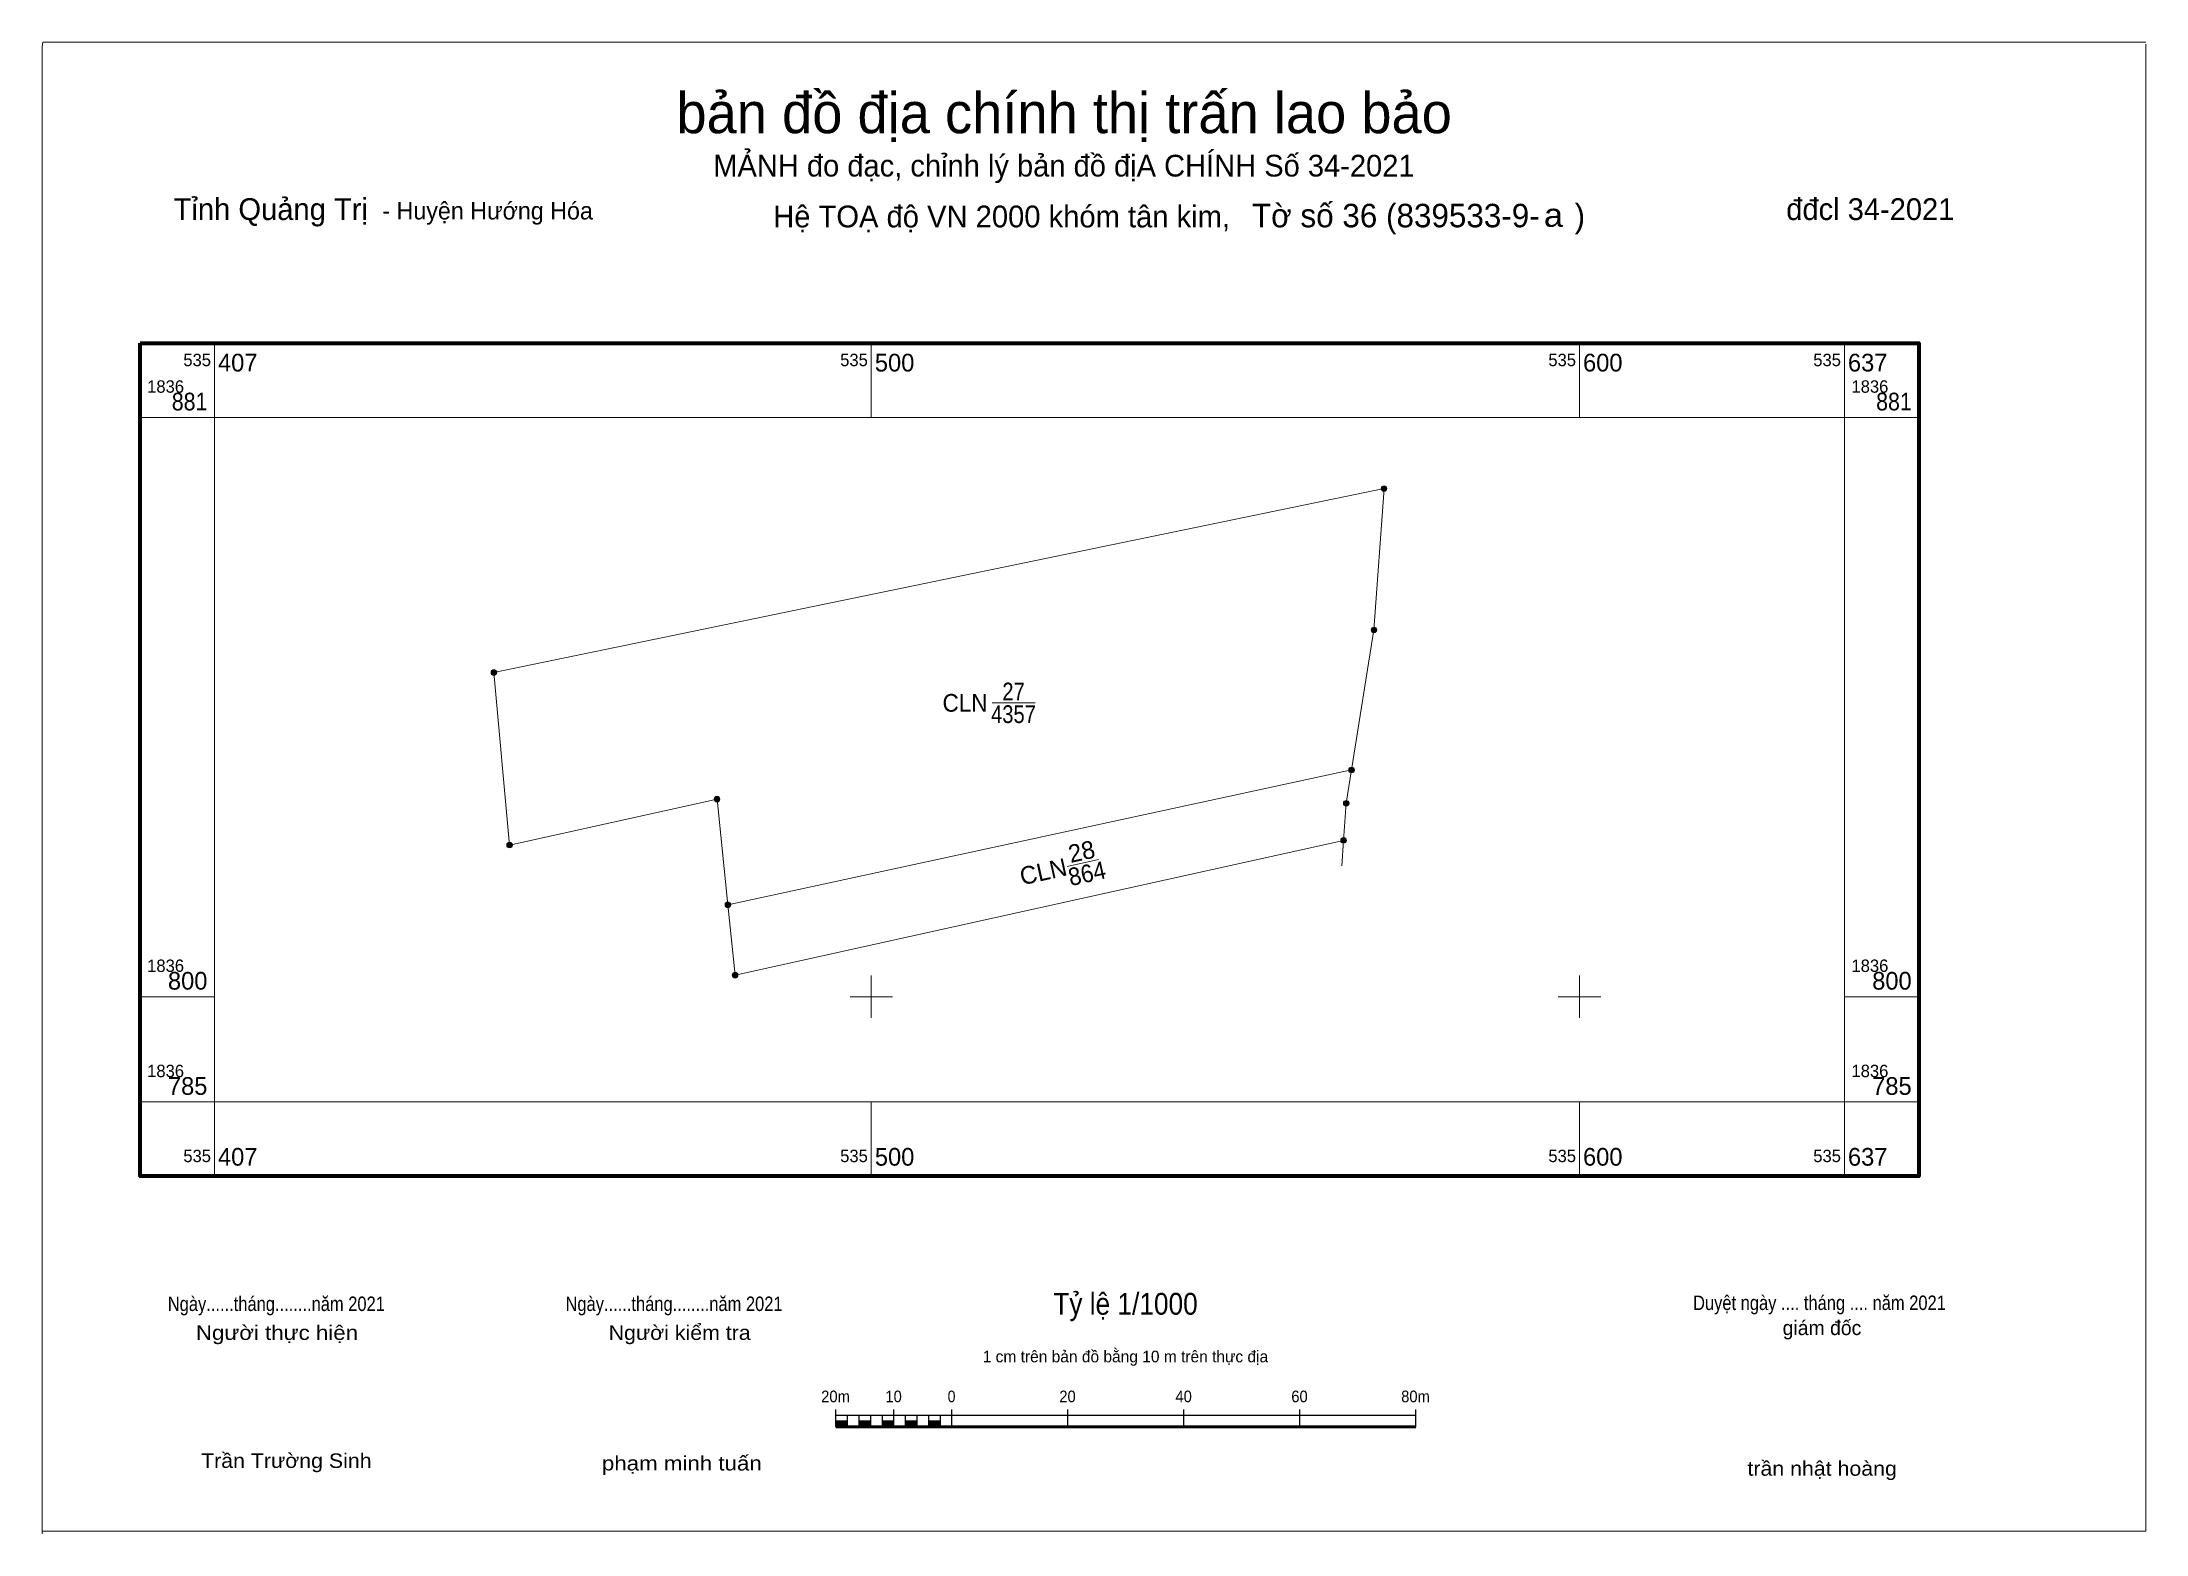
# Model space of a CAD drawing. Header units: metres. Extents: x 535383 to 535680, y 1836724 to 1836935.
import ezdxf
from ezdxf.enums import TextEntityAlignment as Align

# ---------------------------------------------------------------- set-up
doc = ezdxf.new("R2010")
doc.units = ezdxf.units.M
doc.header["$LTSCALE"] = 0.82
for name, color, linetype, lineweight in [('1', 7, 'Continuous', 13), ('10', 7, 'Continuous', 13), ('13', 7, 'Continuous', 13), ('2', 7, 'Continuous', 25), ('4', 7, 'Continuous', 13), ('63', 7, 'Continuous', 13)]:
    doc.layers.add(name, color=color, linetype=linetype, lineweight=lineweight)

msp = doc.modelspace()

# ---------------------------------------------------------------- hatches: boundary and pattern name
at = {"layer": '2'}
for points in [[(535495.01, 1836739.27), (535496.65, 1836739.27), (535496.65, 1836740.09), (535495.01, 1836740.09)], [(535498.29, 1836739.27), (535499.93, 1836739.27), (535499.93, 1836740.09), (535498.29, 1836740.09)], [(535501.56, 1836739.27), (535503.2, 1836739.27), (535503.2, 1836740.09), (535501.56, 1836740.09)], [(535504.84, 1836739.27), (535506.48, 1836739.27), (535506.48, 1836740.09), (535504.84, 1836740.09)], [(535508.12, 1836739.27), (535509.75, 1836739.27), (535509.75, 1836740.09), (535508.12, 1836740.09)]]:
    msp.add_hatch(color=256, dxfattribs=at).paths.add_polyline_path(points)
at = {"layer": '4'}
for points in [[(535572.8, 1836871.75, 1), (535572, 1836871.75, 1)], [(535571.38, 1836851.79, 1), (535570.58, 1836851.79, 1)], [(535447.1, 1836845.78, 1), (535446.3, 1836845.78, 1)], [(535568.2137, 1836832.0167, 1), (535567.4137, 1836832.0167, 1)], [(535478.61, 1836827.91, 1), (535477.81, 1836827.91, 1)], [(535567.46, 1836827.31, 1), (535566.66, 1836827.31, 1)], [(535449.32, 1836821.42, 1), (535448.52, 1836821.42, 1)], [(535567.09, 1836822.08, 1), (535566.29, 1836822.08, 1)], [(535480.1461, 1836812.9874, 1), (535479.3461, 1836812.9874, 1)], [(535481.17, 1836803.04, 1), (535480.37, 1836803.04, 1)]]:
    msp.add_hatch(color=256, dxfattribs=at).paths.add_polyline_path(points)

# ---------------------------------------------------------------- linework, layer by layer
at = {"layer": '1'}
for p, q in [((535382.99, 1836934.82), (535679.99, 1836934.82)), ((535679.99, 1836934.51), (535679.99, 1836724.51)), ((535679.99, 1836724.5), (535382.99, 1836724.5))]:
    msp.add_line(p, q, dxfattribs=at)
msp.add_lwpolyline([(535382.9, 1836724.13), (535382.9, 1836934.13), (535382.99, 1836934.82)], dxfattribs=at)
at = {"layer": '10'}
msp.add_line((535479.75, 1836812.99), (535567.81, 1836832.02), dxfattribs=at)
msp.add_lwpolyline([(535572.4, 1836871.75), (535570.98, 1836851.79), (535567.81, 1836832.02), (535567.06, 1836827.31), (535566.69, 1836822.08), (535480.77, 1836803.04), (535479.75, 1836812.99), (535478.21, 1836827.91), (535448.92, 1836821.42), (535446.7, 1836845.78)], close=True, dxfattribs=at)
at = {"layer": '13'}
for p, q in [((535517.05, 1836841.5), (535523.14, 1836841.5)), ((535527.64, 1836818.41), (535532.07, 1836819.4))]:
    msp.add_line(p, q, dxfattribs=at)
at = {"layer": '2'}
for p, q in [((535495.01, 1836739.27), (535495.01, 1836741.72)), ((535503.2, 1836739.27), (535503.2, 1836741.72)), ((535511.39, 1836739.27), (535511.39, 1836741.72)), ((535527.77, 1836739.27), (535527.77, 1836741.72)), ((535544.15, 1836739.27), (535544.15, 1836741.72)), ((535560.53, 1836739.27), (535560.53, 1836741.72)), ((535576.91, 1836739.27), (535576.91, 1836741.72)), ((535495.01, 1836740.91), (535576.91, 1836740.91)), ((535496.65, 1836739.27), (535496.65, 1836740.91)), ((535498.29, 1836739.27), (535498.29, 1836740.91)), ((535499.93, 1836739.27), (535499.93, 1836740.91)), ((535501.56, 1836739.27), (535501.56, 1836740.91)), ((535504.84, 1836739.27), (535504.84, 1836740.91)), ((535506.48, 1836739.27), (535506.48, 1836740.91)), ((535508.12, 1836739.27), (535508.12, 1836740.91)), ((535509.75, 1836739.27), (535509.75, 1836740.91))]:
    msp.add_line(p, q, dxfattribs=at)
at = {"layer": '2', "lineweight": 53}
msp.add_line((535495.01, 1836739.27), (535576.91, 1836739.27), dxfattribs=at)
at = {"layer": '2', "lineweight": 13}
for points in [[(535495.01, 1836739.27), (535496.65, 1836739.27), (535496.65, 1836740.09), (535495.01, 1836740.09)], [(535498.29, 1836739.27), (535499.93, 1836739.27), (535499.93, 1836740.09), (535498.29, 1836740.09)], [(535501.56, 1836739.27), (535503.2, 1836739.27), (535503.2, 1836740.09), (535501.56, 1836740.09)], [(535504.84, 1836739.27), (535506.48, 1836739.27), (535506.48, 1836740.09), (535504.84, 1836740.09)], [(535508.12, 1836739.27), (535509.75, 1836739.27), (535509.75, 1836740.09), (535508.12, 1836740.09)]]:
    msp.add_lwpolyline(points, close=True, dxfattribs=at)
at = {"layer": '4'}
msp.add_line((535566.44, 1836818.46), (535566.69, 1836822.08), dxfattribs=at)
for centre in [(535572.4, 1836871.75), (535570.98, 1836851.79), (535446.7, 1836845.78), (535567.8137, 1836832.0167), (535478.21, 1836827.91), (535567.06, 1836827.31), (535448.92, 1836821.42), (535566.69, 1836822.08), (535479.7461, 1836812.9874), (535480.77, 1836803.04)]:
    msp.add_circle(centre, 0.4, dxfattribs=at)
at = {"layer": '63'}
for p, q in [((535407.24, 1836881.8), (535407.24, 1836892.3)), ((535500, 1836881.8), (535500, 1836892.3)), ((535600, 1836881.8), (535600, 1836892.3)), ((535637.41, 1836881.8), (535637.41, 1836892.3)), ((535407.24, 1836881.8), (535396.74, 1836881.8)), ((535637.41, 1836881.8), (535647.91, 1836881.8)), ((535500, 1836797), (535500, 1836803)), ((535600, 1836797), (535600, 1836803)), ((535407.24, 1836800), (535396.74, 1836800)), ((535497, 1836800), (535503, 1836800)), ((535597, 1836800), (535603, 1836800)), ((535637.41, 1836800), (535647.91, 1836800)), ((535407.24, 1836785.14), (535396.74, 1836785.14)), ((535407.24, 1836785.14), (535407.24, 1836774.64)), ((535500, 1836785.14), (535500, 1836774.64)), ((535600, 1836785.14), (535600, 1836774.64)), ((535637.41, 1836785.14), (535637.41, 1836774.64)), ((535637.41, 1836785.14), (535647.91, 1836785.14))]:
    msp.add_line(p, q, dxfattribs=at)
at = {"layer": '63', "lineweight": 70}
msp.add_lwpolyline([(535396.74, 1836892.3), (535647.91, 1836892.3), (535647.91, 1836774.64), (535396.74, 1836774.64)], close=True, dxfattribs=at)
at = {"layer": '63'}
msp.add_lwpolyline([(535407.24, 1836881.8), (535637.41, 1836881.8), (535637.41, 1836785.14), (535407.24, 1836785.14)], close=True, dxfattribs=at)

# ---------------------------------------------------------------- texts
at = {"layer": '13', "width": 0.85}
msp.add_text('27', height=2.5, dxfattribs=at).set_placement((535520.08, 1836841.85), align=Align.CENTER)
at = {"layer": '13'}
msp.add_text('28', height=2.5, rotation=12.495, dxfattribs=at).set_placement((535529.9646, 1836819.2855), align=Align.CENTER)
at = {"layer": '2'}
for s, height, p in [('bản đồ địa chính thị trấn lao bảo', 5.731, (535527.23, 1836921.95)), ('MẢNH đo đạc, chỉnh lý bản đồ địA CHÍNH Số 34-2021', 3.07, (535527.195, 1836915.83)), ('Hệ TOẠ độ VN 2000 khóm tân kim, ', 3.078, (535518.97, 1836908.65)), ('giám đốc', 2.047, (535634.245, 1836752.21)), ('1 cm trên bản đồ bằng 10 m trên thực địa', 1.638, (535535.885, 1836748.37))]:
    msp.add_text(s, height=height, dxfattribs=at).set_placement(p, align=Align.CENTER)
for s, height, p in [('Tỉnh Quảng Trị ', 3.078, (535401.47, 1836909.69)), ('- Huyện Hướng Hóa', 2.456, (535430.95, 1836909.77))]:
    msp.add_text(s, height=height, dxfattribs=at).set_placement(p)
msp.add_text(' đđcl 34-2021', height=3.07, dxfattribs=at).set_placement((535652.94, 1836909.69), align=Align.RIGHT)
at = {"layer": '2', "width": 0.95}
msp.add_text('CLN', height=2.5, dxfattribs=at).set_placement((535516.41, 1836840.25), align=Align.RIGHT)
at = {"layer": '2'}
msp.add_text('CLN', height=2.5, rotation=12.495, dxfattribs=at).set_placement((535527.8191, 1836817.17), align=Align.RIGHT)
for s, height, width, p in [('Ngày......tháng........năm 2021', 2.047, 0.85, (535415.98, 1836755.61)), ('Ngày......tháng........năm 2021', 2.047, 0.85, (535472.14, 1836755.61)), ('Tỷ lệ 1/1000', 3.079, 0.9, (535535.895, 1836755.09)), ('Duyệt ngày .... tháng .... năm 2021', 2.047, 0.85, (535633.89, 1836755.75)), ('Người thực hiện', 2.047, 1.15, (535416.07, 1836751.53)), ('Người kiểm tra', 2.047, 1.1, (535472.935, 1836751.53)), ('20m', 1.638, 0.95, (535494.945, 1836742.73)), ('10', 1.638, 0.95, (535503.145, 1836742.73)), ('0', 1.638, 0.9, (535511.33, 1836742.73)), ('20', 1.638, 0.95, (535527.705, 1836742.73)), ('40', 1.638, 0.95, (535544.105, 1836742.73)), ('60', 1.638, 0.95, (535560.465, 1836742.73)), ('80m', 1.638, 0.95, (535576.845, 1836742.73)), ('Trần Trường Sinh', 2.047, 1.1, (535417.39, 1836733.45)), ('phạm minh tuấn', 2.047, 1.15, (535473.24, 1836733.09)), ('trần nhật hoàng', 2.047, 1.1, (535634.27, 1836732.35))]:
    msp.add_text(s, height=height, dxfattribs=dict(at, width=width)).set_placement(p, align=Align.CENTER)
at = {"layer": '4', "width": 0.85}
msp.add_text('4357', height=2.5, dxfattribs=at).set_placement((535520.075, 1836838.65), align=Align.CENTER)
at = {"layer": '4', "width": 0.95}
msp.add_text('864', height=2.5, rotation=12.495, dxfattribs=at).set_placement((535530.7296, 1836816.1827), align=Align.CENTER)
at = {"layer": '63'}
msp.add_text('Tờ số 36 (839533-9-    )', height=3.317, dxfattribs=at).set_placement((535577.27, 1836908.66), align=Align.CENTER)
at = {"layer": '63', "width": 1.1}
msp.add_text('a', height=3.317, dxfattribs=at).set_placement((535596.325, 1836908.73), align=Align.CENTER)
at = {"layer": '63'}
for s, height, p in [('535', 1.75, (535406.75, 1836889.05)), ('535', 1.75, (535499.51, 1836889.05)), ('535', 1.75, (535599.51, 1836889.05)), ('535', 1.75, (535636.92, 1836889.05)), ('800', 2.5, (535406.25, 1836801)), ('800', 2.5, (535646.91, 1836801)), ('785', 2.5, (535406.25, 1836786.14)), ('785', 2.5, (535646.91, 1836786.14)), ('535', 1.75, (535406.75, 1836776.64)), ('535', 1.75, (535499.51, 1836776.64)), ('535', 1.75, (535599.51, 1836776.64)), ('535', 1.75, (535636.92, 1836776.64))]:
    msp.add_text(s, height=height, dxfattribs=at).set_placement(p, align=Align.RIGHT)
for s, height, p in [('407', 2.5, (535407.74, 1836888.3)), ('500', 2.5, (535500.5, 1836888.3)), ('600', 2.5, (535600.5, 1836888.3)), ('637', 2.5, (535637.91, 1836888.3)), ('1836', 1.75, (535397.74, 1836885.3)), ('1836', 1.75, (535638.41, 1836885.3)), ('1836', 1.75, (535397.74, 1836803.5)), ('1836', 1.75, (535638.41, 1836803.5)), ('1836', 1.75, (535397.74, 1836788.64)), ('1836', 1.75, (535638.41, 1836788.64)), ('407', 2.5, (535407.74, 1836776.14)), ('500', 2.5, (535500.5, 1836776.14)), ('600', 2.5, (535600.5, 1836776.14)), ('637', 2.5, (535637.91, 1836776.14))]:
    msp.add_text(s, height=height, dxfattribs=at).set_placement(p)
at = {"layer": '63', "width": 0.9}
for p in [(535406.24, 1836882.8), (535646.92, 1836882.8)]:
    msp.add_text('881', height=2.5, dxfattribs=at).set_placement(p, align=Align.RIGHT)

doc.saveas('drawing.dxf')
